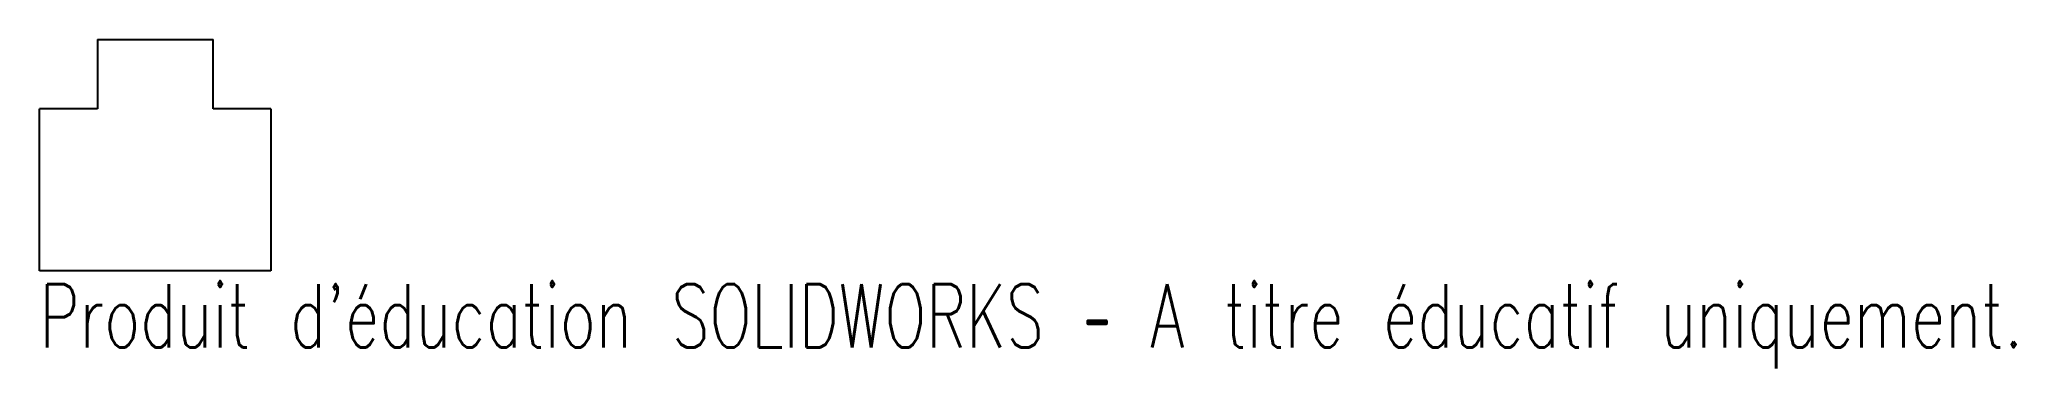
# Model space of a CAD drawing. Header units: millimetres. Extents: x -19 to 132, y -6 to 19.
import ezdxf

# ---------------------------------------------------------------- set-up
doc = ezdxf.new("R2010")
doc.units = ezdxf.units.MM
doc.styles.add('SLDTEXTSTYLE0', font='TXT', dxfattribs={"width": 0.7, "bigfont": 'bigfont'})

msp = doc.modelspace()

# ---------------------------------------------------------------- linework, layer by layer
at = {"color": 7, "linetype": 'Continuous', "lineweight": 25}
for p, q in [((-14.42, 18.83), (-14.42, 13.53)), ((-14.42, 18.83), (-5.58, 18.83)), ((-5.58, 13.53), (-5.58, 18.83)), ((-14.42, 13.53), (-18.83, 13.53)), ((-18.83, 1.17), (-18.83, 13.53)), ((-1.17, 13.53), (-5.58, 13.53)), ((-1.17, 13.53), (-1.17, 1.17)), ((-1.17, 1.17), (-18.83, 1.17))]:
    msp.add_line(p, q, dxfattribs=at)

# ---------------------------------------------------------------- texts
at = {"color": 7, "linetype": 'Continuous', "insert": (-18.83, 0.15), "char_height": 4.8336, "attachment_point": 1, "style": 'SLDTEXTSTYLE0'}
msp.add_mtext("Produit d'éducation SOLIDWORKS – A titre éducatif uniquement.", dxfattribs=at)

doc.saveas('drawing.dxf')
